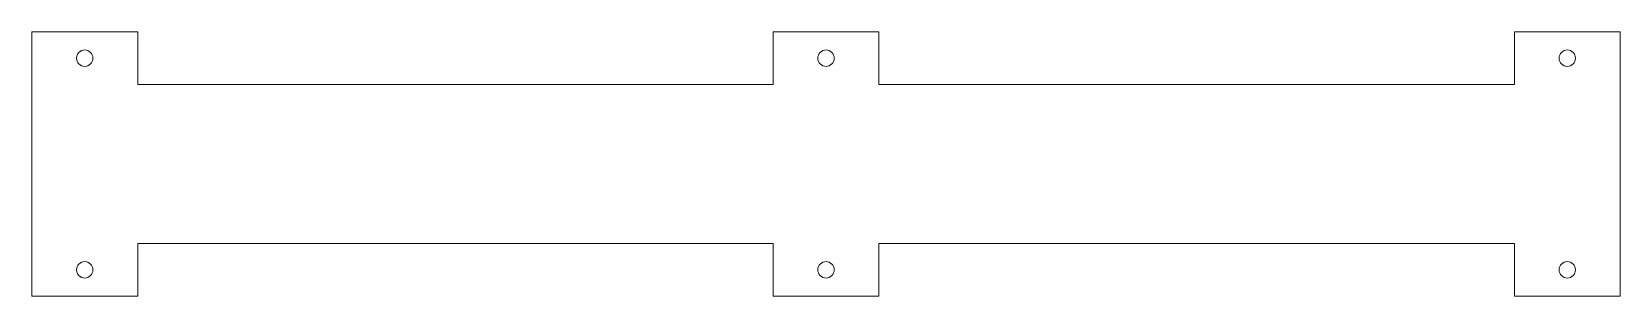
# Model space of a CAD drawing. Header units: millimetres. Extents: x -150 to 150, y -25 to 25.
import ezdxf

# ---------------------------------------------------------------- set-up
doc = ezdxf.new("R2010")
doc.units = ezdxf.units.MM

msp = doc.modelspace()

# ---------------------------------------------------------------- linework, layer by layer
at = {"color": 7, "linetype": 'Continuous', "lineweight": 15}
for p, q in [((-130, 25), (-150, 25)), ((-150, 25), (-150, -25)), ((-130, 25), (-130, 15)), ((10, 25), (-10, 25)), ((-10, 15), (-10, 25)), ((10, 25), (10, 15)), ((150, 25), (130, 25)), ((130, 15), (130, 25)), ((150, -25), (150, 25)), ((-130, 15), (-10, 15)), ((10, 15), (130, 15)), ((-130, -15), (-130, -25)), ((-10, -15), (-130, -15)), ((-10, -25), (-10, -15)), ((10, -15), (10, -25)), ((130, -15), (10, -15)), ((130, -25), (130, -15)), ((-150, -25), (-130, -25)), ((-10, -25), (10, -25)), ((130, -25), (150, -25))]:
    msp.add_line(p, q, dxfattribs=at)
for centre in [(-140, 20), (0, 20), (140, 20), (-140, -20), (0, -20), (140, -20)]:
    msp.add_circle(centre, 1.55, dxfattribs=at)

doc.saveas('drawing.dxf')
